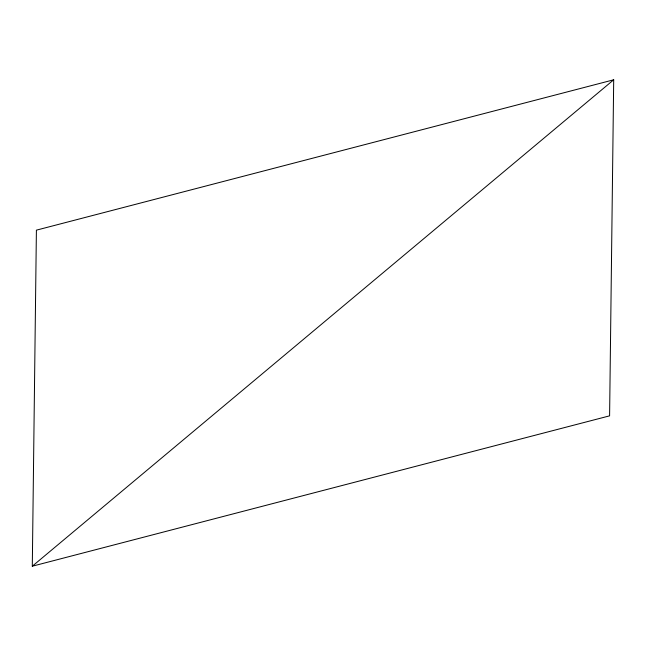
<?xml version="1.0" encoding="UTF-8"?>
<svg xmlns="http://www.w3.org/2000/svg" width="646" height="646" viewBox="0 0 646 646"><rect width="100%" height="100%" fill="white"/><g stroke="black" fill="none" stroke-linecap="round" stroke-linejoin="round"><path stroke-width="0.97" d="M32.3 566.203L36.402 230.154L613.7 79.797L609.598 415.846L32.3 566.203L613.7 79.797"/></g></svg>
